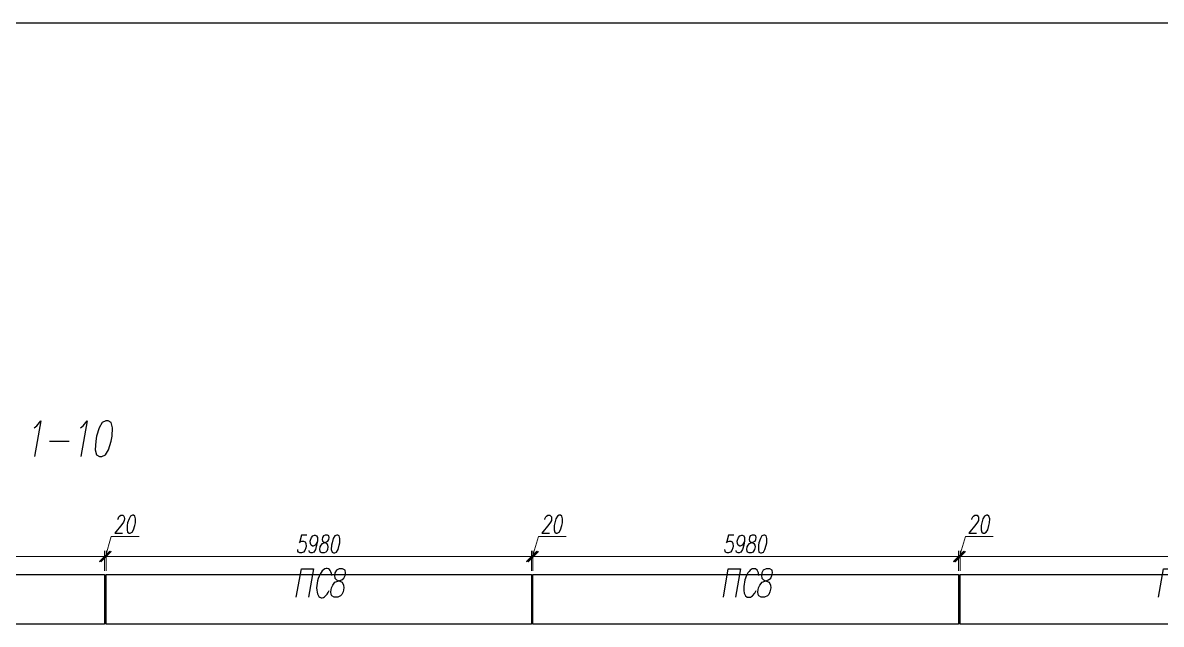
# Model space of a CAD drawing. Header units: millimetres. Extents: x 148937 to 2048786, y 870 to 351006.
# Drawn here: x 536227 to 552222, y 342560 to 351006 of the extents above; entities that cross this region are included whole.
import ezdxf

# ---------------------------------------------------------------- set-up
doc = ezdxf.new("R2010")
doc.units = ezdxf.units.MM
doc.layers.add('PDF _Геометрия', color=7, linetype='Continuous')
doc.layers.add('PDF _Сплошная заливка', color=7, linetype='Continuous', true_color=0x007eff)

msp = doc.modelspace()

# ---------------------------------------------------------------- linework, layer by layer
at = {"color": 3}
msp.add_lwpolyline([(494549.10833, 351006.44095), (642718.89428, 351006.44095), (642718.89428, 246432.46935), (494549.10833, 246432.46935)], close=True, dxfattribs=at)
at = {"layer": 'PDF _Геометрия', "lineweight": 25}
for points in [[(536388.16602, 345317.92213), (536422.53766, 345343.70086), (536482.68804, 345414.59238), (536392.46248, 344914.05532)], [(537036.93061, 345317.92213), (537073.45049, 345343.70086), (537131.45263, 345414.59238), (537043.3753, 344914.05532)], [(536600.84284, 345128.87704), (536880.11244, 345128.87704)], [(537563.24684, 344031.13146), (537565.39507, 344041.8726), (537576.13621, 344065.5031), (537586.87735, 344078.39247), (537604.06317, 344089.13361), (537634.13836, 344089.13361), (537649.17595, 344078.39247), (537653.4724, 344065.5031), (537657.76886, 344041.8726), (537653.4724, 344018.24209), (537640.58304, 343994.61159), (537619.10076, 343960.23994), (537520.28229, 343839.93919), (537629.8419, 343839.93919)], [(543561.09931, 344031.13146), (543563.24754, 344041.8726), (543576.13691, 344065.5031), (543586.87805, 344078.39247), (543604.06387, 344089.13361), (543634.13905, 344089.13361), (543647.02842, 344078.39247), (543653.4731, 344065.5031), (543657.76956, 344041.8726), (543653.4731, 344018.24209), (543640.58374, 343994.61159), (543619.10146, 343960.23994), (543520.28299, 343839.93919), (543629.8426, 343839.93919)], [(549561.09992, 344031.13146), (549563.24815, 344041.8726), (549576.13752, 344065.5031), (549584.73043, 344078.39247), (549604.06448, 344089.13361), (549634.13967, 344089.13361), (549647.02903, 344078.39247), (549653.47372, 344065.5031), (549655.62194, 344041.8726), (549653.47372, 344018.24209), (549640.58435, 343994.61159), (549619.10207, 343960.23994), (549520.2836, 343839.93919), (549627.69498, 343839.93919)], [(540218.45752, 343809.86645), (540141.12132, 343809.86645), (540115.34259, 343702.45507), (540126.08373, 343715.34443), (540149.71423, 343726.08557), (540173.34473, 343726.08557), (540194.82701, 343715.34443), (540205.56815, 343691.71393), (540207.71638, 343655.19406), (540203.41992, 343631.56355), (540188.38233, 343595.04368), (540169.04828, 343571.41318), (540145.41777, 343560.67204), (540121.78727, 343560.67204), (540100.30499, 343571.41318), (540093.86031, 343584.30254), (540091.71208, 343607.93305)], [(540366.68357, 343726.08242), (540353.7942, 343691.71078), (540334.46015, 343668.08028), (540308.68142, 343655.19091), (540300.08851, 343655.19091), (540278.60623, 343668.08028), (540267.86509, 343691.71078), (540265.71687, 343726.08242), (540267.86509, 343738.97179), (540282.90269, 343775.49166), (540302.23674, 343799.12217), (540328.01547, 343809.8633), (540334.46015, 343809.8633), (540355.94243, 343799.12217), (540368.8318, 343775.49166), (540366.68357, 343726.08242), (540355.94243, 343668.08028), (540338.75661, 343607.9299), (540317.27433, 343571.41003), (540291.4956, 343560.66889), (540276.458, 343560.66889), (540254.97573, 343571.41003), (540250.67927, 343595.04053)], [(546218.45704, 343809.86645), (546141.12084, 343809.86645), (546115.34211, 343702.45507), (546123.93502, 343715.34443), (546149.71375, 343726.08557), (546173.34425, 343726.08557), (546194.82653, 343715.34443), (546205.56767, 343691.71393), (546207.7159, 343655.19406), (546203.41944, 343631.56355), (546188.38185, 343595.04368), (546169.0478, 343571.41318), (546143.26907, 343560.67204), (546121.78679, 343560.67204), (546100.30451, 343571.41318), (546093.85983, 343584.30254), (546089.56337, 343607.93305)], [(546366.68418, 343726.08242), (546353.79481, 343691.71078), (546332.31254, 343668.08028), (546308.68203, 343655.19091), (546300.08912, 343655.19091), (546278.60684, 343668.08028), (546267.86571, 343691.71078), (546265.71748, 343726.08242), (546267.86571, 343738.97179), (546282.9033, 343775.49166), (546302.23735, 343799.12217), (546328.01608, 343809.8633), (546334.46076, 343809.8633), (546355.94304, 343799.12217), (546366.68418, 343775.49166), (546366.68418, 343726.08242), (546355.94304, 343668.08028), (546338.75722, 343607.9299), (546317.27494, 343571.41003), (546291.49621, 343560.66889), (546276.45862, 343560.66889), (546254.97634, 343571.41003), (546250.67988, 343595.04053)], [(540070.22928, 342937.68215), (540141.12079, 343337.25251), (540312.97901, 343337.25251), (540242.0875, 342937.68215)], [(546070.22989, 342937.68215), (546138.97318, 343337.25251), (546312.97962, 343337.25251), (546242.08811, 342937.68215)], [(546568.61811, 343242.73119), (546562.17343, 343281.39929), (546553.58052, 343298.58511), (546544.9876, 343317.91916), (546523.50533, 343337.25321), (546474.09609, 343337.25321), (546446.16913, 343317.91916), (546431.13154, 343298.58511), (546413.94571, 343281.39929), (546394.61166, 343242.73119), (546373.12939, 343184.72904), (546355.94357, 343090.20702), (546358.09179, 343032.20487), (546364.53648, 342995.685), (546381.7223, 342957.0169), (546403.20458, 342937.68285), (546452.61381, 342937.68285), (546480.54077, 342957.0169), (546512.76419, 342995.685), (546532.09824, 343032.20487)], [(552181.93708, 342937.68215), (552252.82859, 343337.25251), (552424.68681, 343337.25251), (552353.79529, 342937.68215)]]:
    msp.add_lwpolyline(points, dxfattribs=at)
for points in [[(537395.68534, 345414.59063), (537344.12788, 345390.96012), (537301.16332, 345317.92038), (537264.64345, 345199.76786), (537251.75408, 345128.87634), (537245.3094, 345008.57559), (537264.64345, 344937.68408), (537305.45978, 344914.05357), (537337.68319, 344914.05357), (537387.09243, 344937.68408), (537432.20521, 345008.57559), (537468.72508, 345128.87634), (537481.61445, 345199.76786), (537485.91091, 345317.92038), (537468.72508, 345390.96012), (537425.76053, 345414.59063)], [(537767.32891, 344089.13343), (537741.55018, 344078.39229), (537720.0679, 344041.87242), (537700.73385, 343983.87027), (537694.28917, 343947.3504), (537692.14094, 343887.20003), (537700.73385, 343852.82838), (537722.21613, 343839.93902), (537737.25372, 343839.93902), (537763.03246, 343852.82838), (537784.51473, 343887.20003), (537803.84878, 343947.3504), (537810.29346, 343983.87027), (537812.44169, 344041.87242), (537803.84878, 344078.39229), (537782.3665, 344089.13343)], [(543765.18138, 344089.13343), (543741.55088, 344078.39229), (543717.92037, 344041.87242), (543700.73455, 343983.87027), (543694.28987, 343947.3504), (543692.14164, 343887.20003), (543700.73455, 343852.82838), (543722.21683, 343839.93902), (543737.25442, 343839.93902), (543763.03315, 343852.82838), (543784.51543, 343887.20003), (543801.70125, 343947.3504), (543808.14594, 343983.87027), (543812.44239, 344041.87242), (543801.70125, 344078.39229), (543782.3672, 344089.13343)], [(549765.1809, 344089.13343), (549739.40217, 344078.39229), (549717.91989, 344041.87242), (549700.73407, 343983.87027), (549694.28939, 343947.3504), (549692.14116, 343887.20003), (549700.73407, 343852.82838), (549722.21635, 343839.93902), (549737.25394, 343839.93902), (549763.03267, 343852.82838), (549784.51495, 343887.20003), (549801.70077, 343947.3504), (549808.14546, 343983.87027), (549812.44191, 344041.87242), (549801.70077, 344078.39229), (549780.2185, 344089.13343)], [(540474.09495, 343809.86645), (540450.46445, 343799.12531), (540437.57508, 343775.49481), (540433.27863, 343749.71608), (540437.57508, 343726.08557), (540450.46445, 343715.34443), (540478.39141, 343702.45507), (540499.87369, 343691.71393), (540510.61482, 343668.08342), (540514.91128, 343644.45292), (540508.4666, 343607.93305), (540497.72546, 343584.30254), (540486.98432, 343571.41318), (540461.20559, 343560.67204), (540431.1304, 343560.67204), (540409.64812, 343571.41318), (540403.20344, 343584.30254), (540401.05521, 343607.93305), (540407.49989, 343644.45292), (540418.24103, 343668.08342), (540437.57508, 343691.71393), (540463.35382, 343702.45507), (540495.57723, 343715.34443), (540514.91128, 343726.08557), (540525.65242, 343749.71608), (540529.94887, 343775.49481), (540527.80065, 343799.12531), (540506.31837, 343809.86645)], [(540637.36236, 343809.86645), (540611.58363, 343799.12531), (540590.10135, 343762.60544), (540572.91553, 343702.45507), (540566.47084, 343668.08342), (540562.17439, 343607.93305), (540572.91553, 343571.41318), (540592.24958, 343560.67204), (540609.4354, 343560.67204), (540633.0659, 343571.41318), (540656.69641, 343607.93305), (540673.88223, 343668.08342), (540680.32691, 343702.45507), (540682.47514, 343762.60544), (540673.88223, 343799.12531), (540652.39995, 343809.86645)], [(546474.09557, 343809.86645), (546448.31683, 343799.12531), (546437.57569, 343775.49481), (546433.27924, 343749.71608), (546435.42747, 343726.08557), (546450.46506, 343715.34443), (546478.39202, 343702.45507), (546499.8743, 343691.71393), (546510.61544, 343668.08342), (546514.91189, 343644.45292), (546508.46721, 343607.93305), (546495.57784, 343584.30254), (546486.98493, 343571.41318), (546461.2062, 343560.67204), (546431.13101, 343560.67204), (546409.64873, 343571.41318), (546403.20405, 343584.30254), (546401.05582, 343607.93305), (546405.35228, 343644.45292), (546418.24165, 343668.08342), (546437.57569, 343691.71393), (546463.35443, 343702.45507), (546495.57784, 343715.34443), (546514.91189, 343726.08557), (546525.65303, 343749.71608), (546529.94949, 343775.49481), (546525.65303, 343799.12531), (546506.31898, 343809.86645)], [(546637.36078, 343809.86645), (546611.58205, 343799.12531), (546590.09977, 343762.60544), (546570.76573, 343702.45507), (546564.32104, 343668.08342), (546562.17281, 343607.93305), (546570.76573, 343571.41318), (546592.248, 343560.67204), (546607.2856, 343560.67204), (546633.06433, 343571.41318), (546654.54661, 343607.93305), (546673.88066, 343668.08342), (546680.32534, 343702.45507), (546682.47357, 343762.60544), (546673.88066, 343799.12531), (546652.39838, 343809.86645)], [(540671.7326, 343337.25373), (540633.0645, 343317.91968), (540613.73045, 343281.39981), (540605.13754, 343242.73171), (540611.58223, 343204.06361), (540633.0645, 343184.72957), (540680.32551, 343165.39552), (540712.54893, 343148.20969), (540731.88298, 343109.5416), (540736.17943, 343070.8735), (540727.58652, 343012.87135), (540708.25247, 342976.35148), (540691.06665, 342957.01743), (540652.39855, 342937.68338), (540602.98932, 342937.68338), (540568.61767, 342957.01743), (540560.02476, 342976.35148), (540553.58008, 343012.87135), (540564.32122, 343070.8735), (540583.65527, 343109.5416), (540613.73045, 343148.20969), (540654.54678, 343165.39552), (540708.25247, 343184.72957), (540736.17943, 343204.06361), (540755.51348, 343242.73171), (540761.95817, 343281.39981), (540755.51348, 343317.91968), (540721.14184, 343337.25373)], [(546671.73321, 343337.25373), (546630.91689, 343317.91968), (546611.58284, 343281.39981), (546605.13816, 343242.73171), (546611.58284, 343204.06361), (546633.06512, 343184.72957), (546678.1779, 343165.39552), (546712.54954, 343148.20969), (546731.88359, 343109.5416), (546736.18005, 343070.8735), (546725.43891, 343012.87135), (546708.25309, 342976.35148), (546691.06726, 342957.01743), (546650.25094, 342937.68338), (546600.8417, 342937.68338), (546568.61828, 342957.01743), (546557.87715, 342976.35148), (546553.58069, 343012.87135), (546562.1736, 343070.8735), (546581.50765, 343109.5416), (546613.73107, 343148.20969), (546654.54739, 343165.39552), (546706.10486, 343184.72957), (546736.18005, 343204.06361), (546753.36587, 343242.73171), (546761.95878, 343281.39981), (546755.5141, 343317.91968), (546721.14245, 343337.25373)]]:
    msp.add_lwpolyline(points, close=True, dxfattribs=at)
at = {"layer": 'PDF _Геометрия', "color": 150, "lineweight": 9, "true_color": 0x007eff}
for points in [[(537387.09278, 343511.25965), (537470.87366, 343790.52926), (537861.8511, 343790.52926)], [(543387.09339, 343511.25965), (543470.87427, 343790.52926), (543861.85172, 343790.52926)], [(549387.09291, 343511.25965), (549470.87379, 343790.52926), (549861.85124, 343790.52926)], [(531296.86809, 343511.25965), (537477.31904, 343511.25965)], [(537376.35208, 343511.25965), (537228.12437, 343511.25965)], [(537296.86652, 343511.25965), (543477.31747, 343511.25965)], [(537376.35208, 343511.25965), (537397.83436, 343511.25965), (537376.35208, 343511.25965)], [(537397.83348, 343511.25965), (537546.06119, 343511.25965)], [(543376.35269, 343511.25965), (543225.97675, 343511.25965)], [(543296.86713, 343511.25965), (549477.31808, 343511.25965)], [(543376.35269, 343511.25965), (543395.68674, 343511.25965), (543376.35269, 343511.25965)], [(543395.68595, 343511.25965), (543546.06189, 343511.25965)], [(549376.35112, 343511.25965), (549225.97518, 343511.25965)], [(549296.86774, 343511.25965), (555846.81411, 343511.25965)], [(549376.35112, 343511.25965), (549395.68517, 343511.25965), (549376.35112, 343511.25965)], [(549395.68547, 343511.25965), (549546.06141, 343511.25965)]]:
    msp.add_lwpolyline(points, dxfattribs=at)
for points in [[(537376.35208, 343590.74792), (537376.35208, 343309.33009)], [(537397.83348, 343590.74792), (537397.83348, 343309.33009)], [(543376.35269, 343590.74792), (543376.35269, 343309.33009)], [(543395.68595, 343590.74792), (543395.68595, 343309.33009)], [(549376.35112, 343590.74792), (549376.35112, 343309.33009)], [(549395.68547, 343590.74792), (549395.68547, 343309.33009)]]:
    msp.add_lwpolyline(points, close=True, dxfattribs=at)
at = {"layer": 'PDF _Геометрия', "color": 152, "lineweight": 30, "true_color": 0x2776bb}
for points in [[(537376.35208, 343257.77036), (537376.35208, 342559.59635), (531397.8345, 342559.59635), (531397.8345, 343257.77036)], [(543376.35269, 343257.77036), (543376.35269, 342559.59635), (537397.83511, 342559.59635), (537397.83511, 343257.77036)], [(549376.35112, 343257.77036), (549376.35112, 342559.59635), (543395.68542, 342559.59635), (543395.68542, 343257.77036)], [(555745.84661, 343257.77036), (555745.84661, 342559.59635), (549395.68546, 342559.59635), (549395.68546, 343257.77036)]]:
    msp.add_lwpolyline(points, close=True, dxfattribs=at)
at = {"layer": 'PDF _Геометрия', "lineweight": 25}
msp.add_ellipse((540463.3042, 343137.15293), major_axis=(-46.50638, -204.83373), ratio=0.4725262149, start_param=2.2157139761, end_param=7.4263735052, dxfattribs=at)
at = {"layer": 'PDF _Сплошная заливка', "lineweight": 9, "transparency": 33554559}
for points in [[(537294.71838, 343442.51916), (537309.75597, 343427.48157), (537445.09432, 343592.8951)], [(537294.71838, 343442.51916), (537309.75597, 343427.48157), (537445.09432, 343592.8951)], [(537309.75536, 343427.48), (537445.0937, 343592.89353), (537460.1313, 343577.85594)], [(537309.75536, 343427.48), (537445.0937, 343592.89353), (537460.1313, 343577.85594)], [(537464.4302, 343592.89335), (537329.09186, 343427.47982), (537314.05426, 343442.51741)], [(537464.4302, 343592.89335), (537329.09186, 343427.47982), (537314.05426, 343442.51741)], [(537479.46718, 343577.85856), (537464.42959, 343592.89615), (537329.09124, 343427.48262)], [(537479.46718, 343577.85856), (537464.42959, 343592.89615), (537329.09124, 343427.48262)], [(543294.71899, 343442.51916), (543309.75658, 343427.48157), (543442.9467, 343592.8951)], [(543294.71899, 343442.51916), (543309.75658, 343427.48157), (543442.9467, 343592.8951)], [(543309.75597, 343427.48), (543442.94609, 343592.89353), (543460.13191, 343577.85594)], [(543309.75597, 343427.48), (543442.94609, 343592.89353), (543460.13191, 343577.85594)], [(543464.42863, 343592.89335), (543329.09028, 343427.47982), (543314.05269, 343442.51741)], [(543464.42863, 343592.89335), (543329.09028, 343427.47982), (543314.05269, 343442.51741)], [(543479.4678, 343577.85856), (543464.4302, 343592.89615), (543329.09186, 343427.48262)], [(543479.4678, 343577.85856), (543464.4302, 343592.89615), (543329.09186, 343427.48262)], [(549292.57146, 343442.51916), (549309.75728, 343427.48157), (549442.9474, 343592.8951)], [(549292.57146, 343442.51916), (549309.75728, 343427.48157), (549442.9474, 343592.8951)], [(549309.75658, 343427.48), (549442.9467, 343592.89353), (549460.13252, 343577.85594)], [(549309.75658, 343427.48), (549442.9467, 343592.89353), (549460.13252, 343577.85594)], [(549464.42924, 343592.89335), (549329.09089, 343427.47982), (549314.0533, 343442.51741)], [(549464.42924, 343592.89335), (549329.09089, 343427.47982), (549314.0533, 343442.51741)], [(549479.46622, 343577.85856), (549464.42863, 343592.89615), (549329.09028, 343427.48262)], [(549479.46622, 343577.85856), (549464.42863, 343592.89615), (549329.09028, 343427.48262)]]:
    msp.add_solid(points, dxfattribs=at)

doc.saveas('drawing.dxf')
